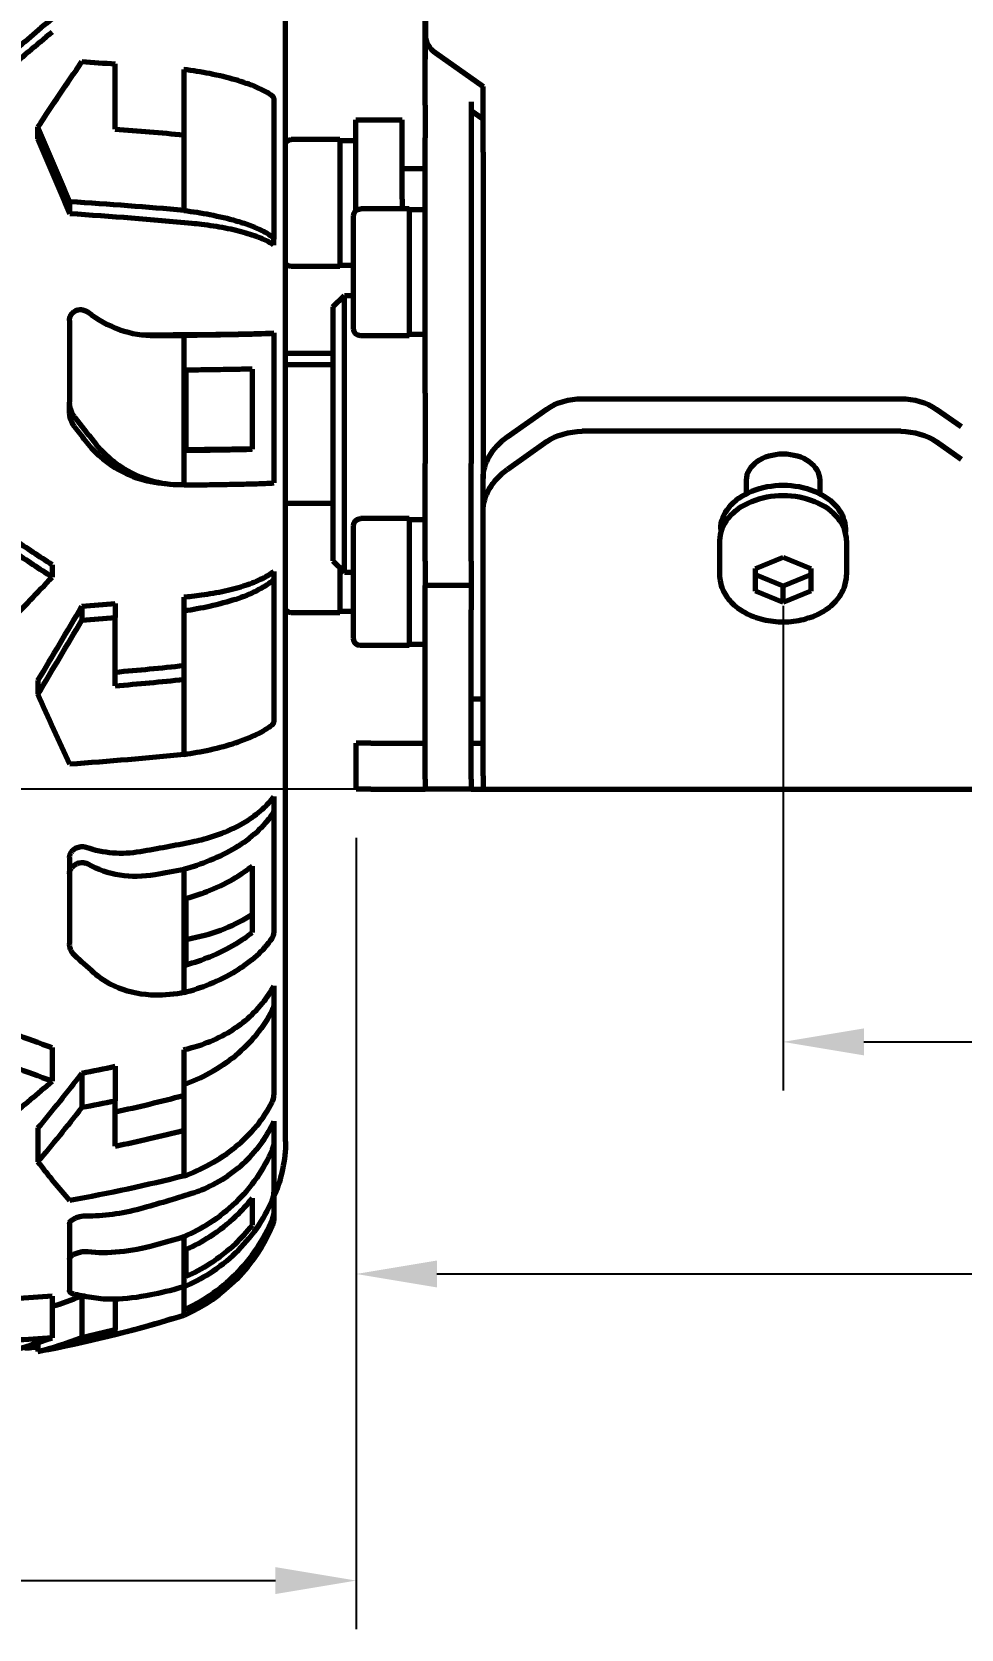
# Model space of a CAD drawing. Header units: millimetres. Extents: x 0 to 1189, y 0 to 841.
# Drawn here: x 220.4 to 260.6, y 256.1 to 325.3 of the extents above; entities that cross this region are included whole.
import ezdxf

# ---------------------------------------------------------------- set-up
doc = ezdxf.new("R2010")
doc.units = ezdxf.units.MM
doc.header["$LTSCALE"] = 0.75
doc.layers.add('FD_Dimensions', color=7, linetype='Continuous', lineweight=35)
doc.layers.add('Visible', color=7, linetype='Continuous', lineweight=70)
doc.styles.get("Standard").update_dxf_attribs({"font": 'arial.ttf'})
doc.dimstyles.new('Dim-ISO-25', dxfattribs={"dimtxt": 3.5, "dimasz": 3.5, "dimexe": 2.1, "dimexo": 2.1, "dimgap": 1.4, "dimtad": 1, "dimzin": 12, "dimdsep": 46, "dimtxsty": 'Standard', "dimcen": 0, "dimazin": 3, "dimtp": 0.1, "dimtm": 0.1, "dimtfac": 0.714286, "dimtmove": 0, "dimatfit": 3, "dimfxl": 1, "dimtzin": 12, "dimarcsym": 0})

# ---------------------------------------------------------------- blocks, each defined once
blk = doc.blocks.new('*D34')
at = {"layer": 'Defpoints', "color": 0, "transparency": 16777216}
for p in [(184.200561, 301.592455), (234.410561, 292.477258), (234.410561, 258.191342)]:
    blk.add_point(p, dxfattribs=at)
at = {"layer": 'FD_Dimensions', "color": 0, "lineweight": -2, "transparency": 16777216}
for p, q in [((184.200561, 299.492455), (184.200561, 256.091342)), ((234.410561, 290.377258), (234.410561, 256.091342)), ((187.700561, 258.191342), (230.910561, 258.191342))]:
    blk.add_line(p, q, dxfattribs=at)
at = {"layer": 'FD_Dimensions', "color": 0, "transparency": 16777216}
for points in [[(187.700561, 258.774675), (187.700561, 257.608008), (184.200561, 258.191342)], [(230.910561, 258.774675), (230.910561, 257.608008), (234.410561, 258.191342)]]:
    blk.add_solid(points, dxfattribs=at)
at = {"layer": 'FD_Dimensions', "color": 0, "transparency": 16777216, "insert": (209.305561, 261.378347), "char_height": 3.5, "attachment_point": 5}
blk.add_mtext('50.21', dxfattribs=at)
blk = doc.blocks.new('*D35')
at = {"layer": 'Defpoints', "color": 0, "transparency": 16777216}
for p in [(234.410561, 292.477258), (360.410561, 292.477258), (360.410561, 271.477258)]:
    blk.add_point(p, dxfattribs=at)
at = {"layer": 'FD_Dimensions', "color": 0, "lineweight": -2, "transparency": 16777216}
for p, q in [((234.410561, 290.377258), (234.410561, 269.377258)), ((360.410561, 290.377258), (360.410561, 269.377258)), ((237.910561, 271.477258), (356.910561, 271.477258))]:
    blk.add_line(p, q, dxfattribs=at)
at = {"layer": 'FD_Dimensions', "color": 0, "transparency": 16777216}
for points in [[(237.910561, 272.060592), (237.910561, 270.893925), (234.410561, 271.477258)], [(356.910561, 272.060592), (356.910561, 270.893925), (360.410561, 271.477258)]]:
    blk.add_solid(points, dxfattribs=at)
at = {"layer": 'FD_Dimensions', "color": 0, "transparency": 16777216, "insert": (297.410561, 274.664264), "char_height": 3.5, "attachment_point": 5}
blk.add_mtext('126', dxfattribs=at)
blk = doc.blocks.new('*D36')
at = {"layer": 'Defpoints', "color": 0, "transparency": 16777216}
for p in [(239.910561, 292.477258), (165.522083, 267.346783), (215.100562, 267.346783)]:
    blk.add_point(p, dxfattribs=at)
at = {"layer": 'FD_Dimensions', "color": 0, "lineweight": -2, "transparency": 16777216}
for p, q in [((237.810561, 292.477258), (163.422083, 292.477258)), ((165.522083, 288.977258), (165.522083, 270.846783)), ((213.000562, 267.346783), (163.422083, 267.346783))]:
    blk.add_line(p, q, dxfattribs=at)
at = {"layer": 'FD_Dimensions', "color": 0, "transparency": 16777216}
for points in [[(164.93875, 288.977258), (166.105416, 288.977258), (165.522083, 292.477258)], [(164.93875, 270.846783), (166.105416, 270.846783), (165.522083, 267.346783)]]:
    blk.add_solid(points, dxfattribs=at)
at = {"layer": 'FD_Dimensions', "color": 0, "transparency": 16777216, "insert": (162.333884, 279.912021), "char_height": 3.5, "attachment_point": 5, "rotation": 90}
blk.add_mtext('25.13', dxfattribs=at)
blk = doc.blocks.new('*D37')
at = {"layer": 'Defpoints', "color": 0, "transparency": 16777216}
for p in [(252.910561, 302.531755), (341.910561, 302.531755), (341.910561, 281.531755)]:
    blk.add_point(p, dxfattribs=at)
at = {"layer": 'FD_Dimensions', "color": 0, "lineweight": -2, "transparency": 16777216}
for p, q in [((252.910561, 300.431755), (252.910561, 279.431755)), ((341.910561, 300.431755), (341.910561, 279.431755)), ((256.410561, 281.531755), (338.410561, 281.531755))]:
    blk.add_line(p, q, dxfattribs=at)
at = {"layer": 'FD_Dimensions', "color": 0, "transparency": 16777216}
for points in [[(256.410561, 282.115088), (256.410561, 280.948422), (252.910561, 281.531755)], [(338.410561, 282.115088), (338.410561, 280.948422), (341.910561, 281.531755)]]:
    blk.add_solid(points, dxfattribs=at)
at = {"layer": 'FD_Dimensions', "color": 0, "transparency": 16777216, "insert": (297.410561, 284.718761), "char_height": 3.5, "attachment_point": 5}
blk.add_mtext('89', dxfattribs=at)

msp = doc.modelspace()

# ---------------------------------------------------------------- linework, layer by layer
at = {"layer": 'Visible', "extrusion": (0, 1, 0)}
for p, q in [((237.411, 350.5), (237.411, 325.129)), ((237.401, 322.12), (237.401, 347.079)), ((231.351, 277.223), (231.351, 338.531)), ((237.411, 324.114), (237.411, 325.129)), ((223.97, 321.076), (223.97, 323.905)), ((237.85, 324.379), (239.911, 322.922)), ((226.941, 323.662), (226.941, 320.834)), ((226.941, 323.662), (226.952, 323.661)), ((226.952, 317.556), (226.952, 323.661)), ((239.911, 320.08), (239.911, 322.922)), ((230.851, 322.412), (230.851, 316.318)), ((237.401, 322.12), (237.401, 320.706)), ((239.401, 322.268), (239.401, 322.12)), ((239.401, 322.12), (239.401, 320.706)), ((239.911, 321.508), (239.401, 321.869)), ((220.623, 320.66), (220.623, 321.176)), ((234.401, 318.05), (234.401, 321.477)), ((234.401, 321.477), (236.401, 321.477)), ((236.401, 318.05), (236.401, 321.477)), ((233.701, 320.627), (231.601, 320.627)), ((233.701, 320.627), (233.701, 315.127)), ((234.401, 320.577), (233.701, 320.577)), ((237.401, 309.647), (237.401, 320.706)), ((239.401, 320.706), (239.401, 309.647)), ((239.911, 320.08), (239.911, 305.942)), ((236.401, 319.377), (237.401, 319.377)), ((222.004, 317.412), (222.004, 317.93)), ((234.401, 317.55), (234.401, 318.05)), ((236.701, 317.627), (234.601, 317.627)), ((236.401, 318.05), (236.401, 317.627)), ((236.701, 317.627), (236.701, 312.127)), ((234.301, 312.427), (234.301, 317.327)), ((237.401, 317.577), (236.701, 317.577)), ((230.851, 316.059), (230.851, 316.318)), ((233.701, 315.127), (231.601, 315.127)), ((234.301, 315.177), (233.701, 315.177)), ((233.401, 313.377), (233.901, 313.877)), ((233.901, 301.877), (233.901, 313.877)), ((233.901, 313.877), (234.301, 313.877)), ((221.991, 312.786), (221.991, 309.257)), ((233.401, 313.377), (233.401, 302.377)), ((226.952, 305.663), (226.952, 312.139)), ((230.851, 312.247), (230.851, 312.228)), ((230.851, 312.228), (230.851, 305.752)), ((236.701, 312.127), (234.601, 312.127)), ((237.401, 312.177), (236.701, 312.177)), ((231.351, 311.377), (233.401, 311.377)), ((231.351, 310.877), (233.401, 310.877)), ((227.047, 307.163), (227.047, 310.637)), ((229.901, 310.685), (229.901, 307.211)), ((237.401, 309.647), (237.401, 306.592)), ((239.401, 309.647), (239.401, 306.592)), ((244.205, 309.401), (258.016, 309.401)), ((221.991, 308.835), (221.991, 309.257)), ((240.965, 307.742), (242.678, 308.953)), ((259.543, 308.953), (260.623, 308.19)), ((258.016, 307.987), (244.205, 307.987)), ((242.678, 307.539), (240.965, 306.328)), ((259.543, 307.539), (260.623, 306.775)), ((237.401, 302.362), (237.401, 306.592)), ((239.401, 302.362), (239.401, 306.592)), ((239.911, 304.528), (239.911, 305.942)), ((251.311, 305.865), (251.311, 305.282)), ((254.511, 305.282), (254.511, 305.865)), ((226.346, 305.685), (225.987, 305.72)), ((231.351, 304.877), (233.401, 304.877)), ((239.911, 293.066), (239.911, 304.528)), ((234.301, 299.003), (234.301, 303.903)), ((236.701, 304.203), (234.601, 304.203)), ((236.701, 304.203), (236.701, 298.703)), ((237.401, 304.153), (236.701, 304.153)), ((250.161, 303.249), (250.161, 301.764)), ((250.211, 303.744), (250.211, 303.618)), ((255.611, 303.744), (255.611, 303.618)), ((255.661, 303.249), (255.661, 301.764)), ((251.711, 302.042), (252.911, 302.532)), ((252.911, 302.532), (254.111, 302.042)), ((221.239, 302.203), (221.239, 301.67)), ((230.851, 301.916), (230.851, 301.619)), ((233.401, 302.377), (233.901, 301.877)), ((233.701, 302.077), (233.701, 300.127)), ((233.901, 301.877), (234.301, 301.877)), ((237.401, 302.362), (237.401, 301.308)), ((239.401, 302.362), (239.401, 301.308)), ((251.711, 301.062), (251.711, 302.042)), ((252.911, 301.279), (251.711, 301.769)), ((254.111, 301.769), (252.911, 301.279)), ((254.111, 302.042), (254.111, 301.062)), ((230.851, 301.619), (230.851, 295.393)), ((237.401, 300.253), (237.401, 301.308)), ((239.401, 301.308), (237.401, 301.308)), ((239.401, 301.308), (239.401, 300.253)), ((252.911, 300.572), (251.711, 301.062)), ((252.911, 300.572), (252.911, 301.279)), ((254.111, 301.062), (252.911, 300.572)), ((222.526, 300.405), (222.526, 299.81)), ((223.97, 300.522), (223.97, 299.924)), ((226.941, 300.808), (226.941, 300.2)), ((223.97, 296.963), (223.97, 299.924)), ((226.941, 300.2), (226.952, 300.201)), ((226.941, 300.2), (226.941, 297.237)), ((226.952, 293.988), (226.952, 300.201)), ((233.701, 300.127), (231.601, 300.127)), ((234.301, 300.177), (233.701, 300.177)), ((237.401, 292.916), (237.401, 300.253)), ((239.401, 292.916), (239.401, 300.253)), ((236.701, 298.703), (234.601, 298.703)), ((237.401, 298.753), (236.701, 298.753)), ((220.623, 297.193), (220.623, 296.606)), ((239.911, 296.377), (239.401, 296.377)), ((235.043, 294.477), (234.411, 294.477)), ((234.411, 292.477), (234.411, 294.477)), ((235.043, 294.477), (237.401, 294.477)), ((239.401, 294.477), (239.911, 294.477)), ((237.401, 292.916), (237.401, 292.477)), ((239.401, 292.916), (239.401, 292.477)), ((239.911, 293.066), (239.911, 292.477)), ((230.851, 292.169), (230.851, 291.621)), ((235.043, 292.477), (234.411, 292.477)), ((235.043, 292.477), (237.401, 292.477)), ((239.401, 292.477), (237.401, 292.477)), ((239.401, 292.477), (239.911, 292.477)), ((239.911, 292.477), (354.911, 292.477)), ((230.851, 291.621), (230.851, 286.256)), ((221.991, 289.51), (221.991, 288.815)), ((221.991, 288.815), (221.991, 285.793)), ((226.952, 283.672), (226.952, 289.013)), ((229.901, 289.146), (229.901, 286.275)), ((227.047, 284.877), (227.047, 287.742)), ((230.851, 283.959), (230.851, 283.215)), ((230.851, 283.215), (230.851, 279.236)), ((221.239, 281.282), (221.239, 279.837)), ((226.941, 281.19), (226.941, 279.67)), ((223.97, 280.476), (223.97, 278.98)), ((222.526, 280.182), (222.526, 278.696)), ((226.941, 279.67), (226.952, 279.672)), ((226.941, 279.67), (226.941, 277.703)), ((226.952, 275.725), (226.952, 279.672)), ((223.97, 277.019), (223.97, 278.98)), ((220.623, 277.806), (220.623, 276.342)), ((230.851, 278.091), (230.851, 277.223)), ((230.851, 277.223), (230.851, 275.019)), ((229.901, 274.762), (229.901, 273.589)), ((230.851, 275.019), (230.851, 274.232)), ((230.851, 274.232), (230.851, 273.952)), ((221.991, 273.663), (221.991, 272.124)), ((226.952, 270.925), (226.952, 273.092)), ((221.991, 272.124), (221.991, 270.765)), ((227.047, 271.375), (227.047, 272.537)), ((226.941, 270.922), (226.941, 269.914)), ((221.239, 270.519), (221.239, 268.715)), ((222.526, 270.529), (222.526, 268.728)), ((223.97, 270.384), (223.97, 269.074)), ((226.941, 269.914), (226.952, 269.917)), ((226.941, 269.914), (226.941, 269.695)), ((226.952, 269.679), (226.952, 269.917)), ((220.623, 268.502), (220.623, 268.122)), ((223.97, 268.861), (223.97, 269.074))]:
    msp.add_line(p, q, dxfattribs=at)
at = {"layer": 'Visible', "extrusion": (2e-16, 0, -1)}
for centre, radius, start, end in [((-231.601, 320.327), 0.3, 33.55731, 90), ((-234.601, 317.327), 0.3, 0, 90), ((-231.601, 315.427), 0.3, 270, 326.44269), ((-234.601, 312.427), 0.3, 270, 0), ((-234.601, 303.903), 0.3, 0, 90), ((-231.601, 300.427), 0.3, 270, 326.44269), ((-234.601, 299.003), 0.3, 270, 0), ((-225.46, 277.223), 5.891, 180, 203.77705), ((-223.975, 276.427), 7.375, 202.84294, 246.19464), ((-229.851, 273.952), 1, 180, 202.84294), ((-210.101, 324.04), 56.914, 252.77708, 258.88918)]:
    msp.add_arc(centre, radius, start, end, dxfattribs=at)
at = {"layer": 'Visible'}
for centre, major_axis, ratio, start_param, end_param in [((238.911, 325.129), (-1.5, 0), 0.707107, 0, 0.785398), ((220.164, 310.202), (-15.414, 38.62), 0.111358, -1.413936, -1.32737), ((220.178, 310.172), (-14.746, 36.947), 0.111397, -1.418205, -1.327701), ((210.101, 301.839), (55.123, 0), 0.289332, 1.253567, 1.353147), ((210.112, 313.253), (-54.642, 0.001), 0.02068, 1.849067, 1.890703), ((210.11, 313.251), (-56.426, 0), 0.020644, 1.850713, 1.87389), ((213.605, 308.655), (-28.632, 35.332), 0.147407, 4.562234, 4.591699), ((213.624, 308.648), (-27.486, 33.918), 0.147415, 4.562184, 4.579457), ((218.636, 307.743), (38.063, 0.121), 0.015321, -1.348003, -1.341302), ((225.46, 307.318), (-5.891, 0), 0.020638, 1.887797, 2.424702), ((252.911, 305.865), (-1.6, 0), 0.707107, 3.141593, 6.283185), ((229.849, 305.752), (-1.002, 0), 0.020654, 2.743238, 3.141607), ((252.911, 303.249), (2.75, 0), 0.707107, 0, 3.141593), ((210.107, 317.896), (-54.664, 0), 0.328571, 1.800003, 1.827219), ((210.115, 317.887), (-54.634, 0), 0.328571, 1.883867, 1.890704), ((210.105, 317.902), (-56.445, 0), 0.328585, 1.792667, 1.818975), ((210.102, 315.072), (-55.083, 0), 0.328571, 1.825309, 1.881475), ((210.102, 315.075), (-56.838, 0.001), 0.328599, 1.817291, 1.871583), ((229.849, 295.393), (-1.002, 0), 0.328594, 2.743278, 3.141647), ((210.112, 321.55), (-54.642, 0.001), 0.604387, 1.848147, 1.890714), ((210.11, 321.561), (-56.426, 0), 0.604361, 1.850716, 1.873893), ((225.46, 289.41), (-5.891, 0), 0.604357, 1.887801, 2.424707), ((218.636, 301.854), (38.011, 4.433), 0.444, -1.399699, -1.392998), ((229.849, 286.256), (-1.002, 0), 0.604369, 2.743329, 3.141698), ((210.115, 323.863), (54.634, 0), 0.82097, -1.257725, -1.250889), ((210.107, 323.886), (-54.664, 0), 0.82097, 1.800003, 1.827219), ((210.105, 323.901), (-56.445, 0), 0.820979, 1.792671, 1.818979), ((210.102, 322.268), (-55.083, 0), 0.82097, 1.825309, 1.881475), ((229.849, 279.236), (-1.002, 0), 0.820985, 2.743413, 3.141782), ((210.102, 322.271), (-56.838, 0.001), 0.820988, 1.8173, 1.871592), ((210.112, 324.625), (-54.642, 0.003), 0.957246, 1.848195, 1.890762), ((229.849, 275.019), (-1.002, 0), 0.957236, 2.743643, 3.142012), ((210.11, 324.644), (-56.426, 0.001), 0.957233, 1.850727, 1.873904), ((210.102, 323.969), (56.838, 0.023), 0.999787, -1.324716, -1.270424), ((210.105, 323.778), (56.445, 0.01), 0.999787, -1.349101, -1.322793)]:
    msp.add_ellipse(centre, major_axis=major_axis, ratio=ratio, start_param=start_param, end_param=end_param, dxfattribs=at)
at = {"layer": 'Visible', "extrusion": (2e-16, 0, -1)}
for centre, major_axis, ratio, start_param, end_param in [((210.105, 308.075), (-56.445, 0), 0.289317, 1.792665, 1.818972), ((210.102, 305.129), (-56.838, 0.001), 0.289303, 1.817286, 1.871577), ((229.849, 316.319), (-1.002, 0), 0.289308, 2.743198, 3.141567), ((244.205, 307.873), (2.16, 0), 0.707107, 3.926991, 4.712389), ((258.016, 307.873), (-2.16, 0), 0.707107, 1.570796, 2.356194), ((244.205, 306.459), (2.16, 0), 0.707107, 3.926991, 4.712389), ((258.016, 306.459), (-2.16, 0), 0.707107, 1.570796, 2.356194), ((243.511, 305.942), (-3.6, 0), 0.707107, 0, 0.785398), ((243.511, 304.528), (-3.6, 0), 0.707107, 0, 0.785398), ((218.491, 306.224), (39.332, 0.12), 0.015251, 1.35402, 1.357232), ((252.911, 303.744), (-2.7, 0), 0.707107, 0, 3.141593), ((218.061, 318.267), (-37.916, 28.2), 0.240737, 4.452626, 4.495636), ((218.002, 318.321), (-39.393, 29.3), 0.240781, 4.454203, 4.495598), ((220.164, 311.301), (-15.236, 38.69), 0.126435, 4.286493, 4.373059), ((213.605, 311.572), (-27.708, 36.062), 0.246763, 4.071536, 4.101001), ((218.489, 300.083), (39.289, 4.36), 0.442459, 1.40301, 1.406221), ((218.065, 320.333), (-30.461, 36.123), 0.652595, 3.971269, 4.014281), ((218.002, 320.388), (-31.652, 37.53), 0.652552, 3.972892, 4.014286), ((220.164, 311.093), (-9.631, 40.451), 0.315934, 3.67214, 3.758706), ((213.605, 313.077), (-18.065, 41.735), 0.546678, 3.481206, 3.510671), ((218.495, 296.901), (38.661, 10.533), 0.681303, 1.53756, 1.540772), ((218.063, 317.638), (-0.949, 47.243), 0.81507, 3.083686, 3.126697), ((218.002, 317.676), (-0.988, 49.085), 0.815071, 3.08531, 3.126704), ((219.164, 309.821), (-0.606, 41.578), 0.384604, 3.088164, 3.125392), ((220.164, 309.656), (0.357, 41.581), 0.384757, 3.062757, 3.090609)]:
    msp.add_ellipse(centre, major_axis=major_axis, ratio=ratio, start_param=start_param, end_param=end_param, dxfattribs=at)
at = {"layer": 'Visible'}
for points, knots in [([(218.226, 323.29), (218.601, 323.62), (218.978, 323.949), (219.983, 324.815), (220.611, 325.349), (221.239, 325.873)], [-5.6143586, -5.6143586, -5.6143586, -5.6143586, -5.4611539, -5.4611539, -5.2078164, -5.2078164, -5.2078164, -5.2078164]), ([(218.226, 322.718), (218.548, 323), (218.871, 323.282), (219.875, 324.147), (220.558, 324.725), (221.239, 325.291)], [6.6749509, 6.6749509, 6.6749509, 6.6749509, 6.8062552, 6.8062552, 7.0814117, 7.0814117, 7.0814117, 7.0814117]), ([(230.772, 322.526), (230.599, 322.646), (230.371, 322.772), (229.824, 323.01), (229.503, 323.122), (228.858, 323.31), (228.475, 323.403), (227.704, 323.553), (227.322, 323.613), (226.952, 323.661)], [-0.8176817, -0.8176817, -0.8176817, -0.8176817, -0.683213, -0.683213, -0.5456153, -0.5456153, -0.4089137, -0.4089137, -0.2898807, -0.2898807, -0.2898807, -0.2898807]), ([(230.851, 322.412), (230.851, 322.448), (230.821, 322.491), (230.773, 322.525), (230.773, 322.525), (230.772, 322.526)], [-0.14890922, -0.14890922, -0.14890922, -0.14890922, -0.11134107, -0.11134107, -0.11090246, -0.11090246, -0.11090246, -0.11090246]), ([(226.952, 317.556), (227.325, 317.508), (227.71, 317.448), (228.485, 317.298), (228.868, 317.205), (229.511, 317.019), (229.831, 316.908), (230.374, 316.673), (230.6, 316.549), (230.772, 316.431)], [-4.0816675, -4.0816675, -4.0816675, -4.0816675, -3.9618291, -3.9618291, -3.8252836, -3.8252836, -3.6886674, -3.6886674, -3.5563533, -3.5563533, -3.5563533, -3.5563533]), ([(230.851, 316.059), (230.718, 316.146), (230.552, 316.235), (230.137, 316.415), (229.882, 316.503), (229.367, 316.652), (229.061, 316.726), (228.402, 316.854), (228.049, 316.907), (227.581, 316.963), (227.441, 316.978), (227.296, 316.992)], [-0.6414978, -0.6414978, -0.6414978, -0.6414978, -0.5452902, -0.5452902, -0.4361658, -0.4361658, -0.3271031, -0.3271031, -0.2180403, -0.2180403, -0.1748773, -0.1748773, -0.1748773, -0.1748773]), ([(221.991, 312.786), (221.991, 312.805), (221.992, 312.824), (221.999, 312.885), (222.01, 312.926), (222.045, 313.016), (222.074, 313.063), (222.152, 313.151), (222.203, 313.188), (222.32, 313.243), (222.384, 313.258), (222.516, 313.262), (222.582, 313.251), (222.695, 313.209), (222.742, 313.182), (222.785, 313.149)], [-0.318504, -0.318504, -0.318504, -0.318504, -0.3128202, -0.3128202, -0.2999436, -0.2999436, -0.2831266, -0.2831266, -0.2636299, -0.2636299, -0.2433808, -0.2433808, -0.2231503, -0.2231503, -0.2067842, -0.2067842, -0.2067842, -0.2067842]), ([(222.785, 313.149), (223.207, 312.822), (223.675, 312.564), (224.668, 312.216), (225.184, 312.129), (225.7, 312.132)], [0.0000001, 0.0000001, 0.0000001, 0.0000001, 0.1610957, 0.1610957, 0.3221415, 0.3221415, 0.3221415, 0.3221415]), ([(230.772, 312.22), (230.599, 312.212), (230.371, 312.203), (229.824, 312.186), (229.503, 312.178), (228.858, 312.164), (228.475, 312.158), (227.704, 312.147), (227.322, 312.143), (226.952, 312.139)], [3.5813627, 3.5813627, 3.5813627, 3.5813627, 3.7158313, 3.7158313, 3.8534291, 3.8534291, 3.9901307, 3.9901307, 4.1091636, 4.1091636, 4.1091636, 4.1091636]), ([(227.296, 312.18), (227.438, 312.181), (227.575, 312.182), (228.042, 312.186), (228.395, 312.19), (229.053, 312.199), (229.359, 312.204), (229.874, 312.215), (230.131, 312.221), (230.549, 312.234), (230.717, 312.241), (230.851, 312.247)], [-3.3395438, -3.3395438, -3.3395438, -3.3395438, -3.2971399, -3.2971399, -3.1879279, -3.1879279, -3.0787158, -3.0787158, -2.9687211, -2.9687211, -2.8707441, -2.8707441, -2.8707441, -2.8707441]), ([(230.851, 312.228), (230.851, 312.226), (230.821, 312.223), (230.773, 312.22), (230.773, 312.22), (230.772, 312.22)], [-0.14890922, -0.14890922, -0.14890922, -0.14890922, -0.11134107, -0.11134107, -0.11090246, -0.11090246, -0.11090246, -0.11090246]), ([(229.901, 310.685), (229.676, 310.679), (229.431, 310.673), (228.864, 310.661), (228.481, 310.655), (227.738, 310.644), (227.389, 310.64), (227.047, 310.637)], [3.7333138, 3.7333138, 3.7333138, 3.7333138, 3.8377916, 3.8377916, 3.9744072, 3.9744072, 4.0837029, 4.0837029, 4.0837029, 4.0837029]), ([(222.223, 308.591), (222.209, 308.609), (222.196, 308.627), (222.118, 308.74), (222.068, 308.845), (222.01, 309.039), (221.996, 309.125), (221.992, 309.212), (221.992, 309.227), (221.991, 309.242), (221.991, 309.257)], [-0.06746772, -0.06746772, -0.06746772, -0.06746772, -0.06067751, -0.06067751, -0.02604643, -0.02604643, 0, 0, 0, 0.00449234, 0.00449234, 0.00449234, 0.00449234]), ([(222.223, 308.168), (222.194, 308.205), (222.168, 308.243), (222.089, 308.377), (222.047, 308.478), (222.002, 308.666), (221.991, 308.751), (221.991, 308.835)], [-0.38982351, -0.38982351, -0.38982351, -0.38982351, -0.37572875, -0.37572875, -0.34303316, -0.34303316, -0.31763577, -0.31763577, -0.31763577, -0.31763577]), ([(225.987, 305.72), (225.566, 305.762), (225.151, 305.862), (224.208, 306.23), (223.704, 306.544), (223.052, 307.138), (222.857, 307.35), (222.681, 307.578)], [-2.338903, -2.338903, -2.338903, -2.338903, -2.2057266, -2.2057266, -2.0238915, -2.0238915, -1.935985, -1.935985, -1.935985, -1.935985]), ([(226.829, 305.663), (226.385, 305.66), (225.942, 305.721), (224.947, 306.009), (224.414, 306.28), (223.603, 306.902), (223.3, 307.205), (223.038, 307.543)], [-0.8006859, -0.8006859, -0.8006859, -0.8006859, -0.6609792, -0.6609792, -0.4774176, -0.4774176, -0.3470042, -0.3470042, -0.3470042, -0.3470042]), ([(227.047, 307.163), (227.391, 307.167), (227.741, 307.171), (228.485, 307.181), (228.869, 307.188), (229.434, 307.199), (229.677, 307.205), (229.901, 307.211)], [0.2998689, 0.2998689, 0.2998689, 0.2998689, 0.4095958, 0.4095958, 0.5461278, 0.5461278, 0.649624, 0.649624, 0.649624, 0.649624]), ([(226.952, 305.663), (227.325, 305.667), (227.71, 305.671), (228.485, 305.682), (228.868, 305.688), (229.511, 305.702), (229.831, 305.71), (230.374, 305.726), (230.6, 305.735), (230.772, 305.744)], [0.2897036, 0.2897036, 0.2897036, 0.2897036, 0.409542, 0.409542, 0.5460875, 0.5460875, 0.6827036, 0.6827036, 0.8150178, 0.8150178, 0.8150178, 0.8150178]), ([(227.296, 300.846), (227.438, 300.862), (227.575, 300.879), (228.042, 300.942), (228.395, 301.004), (229.053, 301.149), (229.359, 301.233), (229.874, 301.404), (230.131, 301.506), (230.549, 301.712), (230.717, 301.816), (230.851, 301.916)], [-3.3395438, -3.3395438, -3.3395438, -3.3395438, -3.2971399, -3.2971399, -3.1879279, -3.1879279, -3.0787158, -3.0787158, -2.9687211, -2.9687211, -2.8707441, -2.8707441, -2.8707441, -2.8707441]), ([(250.161, 301.764), (250.161, 301.555), (250.204, 301.347), (250.372, 300.948), (250.5, 300.759), (250.83, 300.412), (251.037, 300.257), (251.508, 299.999), (251.774, 299.899), (252.336, 299.764), (252.632, 299.73), (253.223, 299.733), (253.518, 299.769), (254.08, 299.91), (254.346, 300.013), (254.821, 300.281), (255.03, 300.444), (255.364, 300.814), (255.49, 301.02), (255.629, 301.408), (255.661, 301.586), (255.661, 301.764)], [3.141593, 3.141593, 3.141593, 3.141593, 3.431829, 3.431829, 3.733288, 3.733288, 4.054445, 4.054445, 4.385728, 4.385728, 4.718789, 4.718789, 5.051781, 5.051781, 5.384836, 5.384836, 5.715907, 5.715907, 6.035745, 6.035745, 6.283185, 6.283185, 6.283185, 6.283185]), ([(218.226, 298.544), (218.601, 298.926), (218.978, 299.313), (219.983, 300.35), (220.611, 301.006), (221.239, 301.67)], [-5.6143586, -5.6143586, -5.6143586, -5.6143586, -5.4611539, -5.4611539, -5.2078164, -5.2078164, -5.2078164, -5.2078164]), ([(230.772, 301.49), (230.599, 301.353), (230.371, 301.21), (229.824, 300.939), (229.503, 300.812), (228.858, 300.599), (228.475, 300.494), (227.704, 300.323), (227.322, 300.255), (226.952, 300.201)], [-0.8176817, -0.8176817, -0.8176817, -0.8176817, -0.683213, -0.683213, -0.5456153, -0.5456153, -0.4089137, -0.4089137, -0.2898807, -0.2898807, -0.2898807, -0.2898807]), ([(230.851, 301.619), (230.851, 301.577), (230.821, 301.529), (230.773, 301.49), (230.773, 301.49), (230.772, 301.49)], [-0.14890922, -0.14890922, -0.14890922, -0.14890922, -0.11134107, -0.11134107, -0.11090246, -0.11090246, -0.11090246, -0.11090246]), ([(226.952, 293.988), (227.325, 294.042), (227.71, 294.11), (228.485, 294.281), (228.868, 294.386), (229.511, 294.597), (229.831, 294.723), (230.374, 294.99), (230.6, 295.131), (230.772, 295.265)], [-4.0816675, -4.0816675, -4.0816675, -4.0816675, -3.9618291, -3.9618291, -3.8252836, -3.8252836, -3.6886674, -3.6886674, -3.5563533, -3.5563533, -3.5563533, -3.5563533]), ([(227.296, 290.201), (227.438, 290.229), (227.575, 290.26), (228.042, 290.378), (228.395, 290.49), (229.053, 290.758), (229.359, 290.913), (229.874, 291.226), (230.131, 291.413), (230.549, 291.794), (230.717, 291.985), (230.851, 292.169)], [-3.3395438, -3.3395438, -3.3395438, -3.3395438, -3.2971399, -3.2971399, -3.1879279, -3.1879279, -3.0787158, -3.0787158, -2.9687211, -2.9687211, -2.8707441, -2.8707441, -2.8707441, -2.8707441]), ([(230.772, 291.384), (230.599, 291.133), (230.371, 290.87), (229.824, 290.372), (229.503, 290.138), (228.858, 289.746), (228.475, 289.552), (227.704, 289.239), (227.322, 289.113), (226.952, 289.013)], [3.5813627, 3.5813627, 3.5813627, 3.5813627, 3.7158313, 3.7158313, 3.8534291, 3.8534291, 3.9901307, 3.9901307, 4.1091636, 4.1091636, 4.1091636, 4.1091636]), ([(230.851, 291.621), (230.851, 291.546), (230.821, 291.457), (230.773, 291.386), (230.773, 291.385), (230.772, 291.384)], [-0.14890922, -0.14890922, -0.14890922, -0.14890922, -0.11134107, -0.11134107, -0.11090246, -0.11090246, -0.11090246, -0.11090246]), ([(221.991, 289.51), (221.991, 289.515), (221.991, 289.52), (221.993, 289.561), (221.999, 289.597), (222.025, 289.677), (222.047, 289.721), (222.111, 289.811), (222.156, 289.856), (222.263, 289.93), (222.325, 289.958), (222.454, 289.994), (222.522, 290), (222.63, 289.991), (222.673, 289.982), (222.712, 289.969)], [-0.1586695, -0.1586695, -0.1586695, -0.1586695, -0.1569073, -0.1569073, -0.1446406, -0.1446406, -0.1291758, -0.1291758, -0.1098816, -0.1098816, -0.0898685, -0.0898685, -0.0693478, -0.0693478, -0.0556227, -0.0556227, -0.0556227, -0.0556227]), ([(222.712, 289.969), (223.079, 289.842), (223.465, 289.761), (224.257, 289.699), (224.659, 289.717), (225.064, 289.786), (225.069, 289.786), (225.073, 289.787)], [0, 0, 0, 0, 0.1266258, 0.1266258, 0.2518413, 0.2518413, 0.2532367, 0.2532367, 0.2532367, 0.2532367]), ([(221.991, 288.815), (221.991, 288.831), (221.992, 288.848), (221.999, 288.903), (222.01, 288.94), (222.045, 289.025), (222.074, 289.07), (222.152, 289.158), (222.203, 289.198), (222.32, 289.261), (222.384, 289.283), (222.516, 289.304), (222.582, 289.303), (222.695, 289.281), (222.742, 289.264), (222.785, 289.24)], [-0.318504, -0.318504, -0.318504, -0.318504, -0.3128202, -0.3128202, -0.2999436, -0.2999436, -0.2831266, -0.2831266, -0.2636299, -0.2636299, -0.2433808, -0.2433808, -0.2231503, -0.2231503, -0.2067842, -0.2067842, -0.2067842, -0.2067842]), ([(222.785, 289.24), (223.207, 289.006), (223.675, 288.847), (224.668, 288.691), (225.184, 288.697), (225.7, 288.786)], [0.0000001, 0.0000001, 0.0000001, 0.0000001, 0.1610957, 0.1610957, 0.3221415, 0.3221415, 0.3221415, 0.3221415]), ([(229.901, 289.146), (229.676, 288.963), (229.431, 288.792), (228.864, 288.448), (228.481, 288.254), (227.738, 287.954), (227.389, 287.837), (227.047, 287.742)], [3.7333138, 3.7333138, 3.7333138, 3.7333138, 3.8377916, 3.8377916, 3.9744072, 3.9744072, 4.0837029, 4.0837029, 4.0837029, 4.0837029]), ([(226.952, 283.672), (227.325, 283.771), (227.71, 283.897), (228.485, 284.21), (228.868, 284.404), (229.511, 284.793), (229.831, 285.025), (230.374, 285.516), (230.6, 285.774), (230.772, 286.021)], [0.2897036, 0.2897036, 0.2897036, 0.2897036, 0.409542, 0.409542, 0.5460875, 0.5460875, 0.6827036, 0.6827036, 0.8150178, 0.8150178, 0.8150178, 0.8150178]), ([(227.047, 284.877), (227.391, 284.972), (227.741, 285.089), (228.485, 285.389), (228.869, 285.582), (229.434, 285.924), (229.677, 286.093), (229.901, 286.275)], [0.2998689, 0.2998689, 0.2998689, 0.2998689, 0.4095958, 0.4095958, 0.5461278, 0.5461278, 0.649624, 0.649624, 0.649624, 0.649624]), ([(222.223, 285.274), (222.209, 285.287), (222.196, 285.3), (222.118, 285.383), (222.068, 285.463), (222.01, 285.615), (221.996, 285.685), (221.992, 285.756), (221.992, 285.768), (221.991, 285.781), (221.991, 285.793)], [-0.06746772, -0.06746772, -0.06746772, -0.06746772, -0.06067751, -0.06067751, -0.02604643, -0.02604643, 0, 0, 0, 0.00449234, 0.00449234, 0.00449234, 0.00449234]), ([(226.829, 283.649), (226.385, 283.566), (225.942, 283.537), (224.947, 283.596), (224.414, 283.725), (223.603, 284.097), (223.3, 284.295), (223.038, 284.531)], [-0.8006859, -0.8006859, -0.8006859, -0.8006859, -0.6609792, -0.6609792, -0.4774176, -0.4774176, -0.3470042, -0.3470042, -0.3470042, -0.3470042]), ([(227.296, 281.285), (227.438, 281.324), (227.575, 281.366), (228.042, 281.526), (228.395, 281.679), (229.053, 282.042), (229.359, 282.253), (229.874, 282.679), (230.131, 282.933), (230.549, 283.45), (230.717, 283.709), (230.851, 283.959)], [-3.3395438, -3.3395438, -3.3395438, -3.3395438, -3.2971399, -3.2971399, -3.1879279, -3.1879279, -3.0787158, -3.0787158, -2.9687211, -2.9687211, -2.8707441, -2.8707441, -2.8707441, -2.8707441]), ([(230.851, 283.215), (230.851, 283.113), (230.821, 282.991), (230.773, 282.895), (230.773, 282.894), (230.772, 282.893)], [-0.14890922, -0.14890922, -0.14890922, -0.14890922, -0.11134107, -0.11134107, -0.11090246, -0.11090246, -0.11090246, -0.11090246]), ([(230.772, 282.893), (230.599, 282.552), (230.371, 282.195), (229.824, 281.518), (229.503, 281.2), (228.858, 280.668), (228.475, 280.404), (227.704, 279.979), (227.322, 279.808), (226.952, 279.672)], [-0.8176817, -0.8176817, -0.8176817, -0.8176817, -0.683213, -0.683213, -0.5456153, -0.5456153, -0.4089137, -0.4089137, -0.2898807, -0.2898807, -0.2898807, -0.2898807]), ([(218.226, 277.363), (218.601, 277.651), (218.978, 277.948), (219.983, 278.759), (220.611, 279.288), (221.239, 279.837)], [-5.6143586, -5.6143586, -5.6143586, -5.6143586, -5.4611539, -5.4611539, -5.2078164, -5.2078164, -5.2078164, -5.2078164]), ([(226.952, 275.725), (227.325, 275.86), (227.71, 276.031), (228.485, 276.457), (228.868, 276.719), (229.511, 277.248), (229.831, 277.563), (230.374, 278.23), (230.6, 278.581), (230.772, 278.917)], [-4.0816675, -4.0816675, -4.0816675, -4.0816675, -3.9618291, -3.9618291, -3.8252836, -3.8252836, -3.6886674, -3.6886674, -3.5563533, -3.5563533, -3.5563533, -3.5563533]), ([(227.296, 274.973), (227.438, 275.018), (227.575, 275.067), (228.042, 275.253), (228.395, 275.432), (229.053, 275.856), (229.359, 276.101), (229.874, 276.598), (230.131, 276.894), (230.549, 277.497), (230.717, 277.799), (230.851, 278.091)], [-3.3395438, -3.3395438, -3.3395438, -3.3395438, -3.2971399, -3.2971399, -3.1879279, -3.1879279, -3.0787158, -3.0787158, -2.9687211, -2.9687211, -2.8707441, -2.8707441, -2.8707441, -2.8707441]), ([(230.772, 276.848), (230.599, 276.45), (230.371, 276.033), (229.824, 275.245), (229.503, 274.874), (228.858, 274.253), (228.475, 273.946), (227.704, 273.45), (227.322, 273.251), (226.952, 273.092)], [3.5813627, 3.5813627, 3.5813627, 3.5813627, 3.7158313, 3.7158313, 3.8534291, 3.8534291, 3.9901307, 3.9901307, 4.1091636, 4.1091636, 4.1091636, 4.1091636]), ([(230.851, 277.223), (230.851, 277.103), (230.821, 276.962), (230.773, 276.85), (230.773, 276.849), (230.772, 276.848)], [-0.14890922, -0.14890922, -0.14890922, -0.14890922, -0.11134107, -0.11134107, -0.11090246, -0.11090246, -0.11090246, -0.11090246]), ([(229.901, 274.762), (229.676, 274.471), (229.431, 274.201), (228.864, 273.656), (228.481, 273.349), (227.738, 272.873), (227.389, 272.688), (227.047, 272.537)], [3.7333138, 3.7333138, 3.7333138, 3.7333138, 3.8377916, 3.8377916, 3.9744072, 3.9744072, 4.0837029, 4.0837029, 4.0837029, 4.0837029]), ([(222.712, 273.996), (223.079, 273.992), (223.465, 274.017), (224.257, 274.124), (224.659, 274.206), (225.064, 274.316), (225.069, 274.317), (225.073, 274.318)], [0, 0, 0, 0, 0.1266197, 0.1266197, 0.2518345, 0.2518345, 0.2532366, 0.2532366, 0.2532366, 0.2532366]), ([(226.952, 270.925), (227.325, 271.083), (227.71, 271.283), (228.485, 271.778), (228.868, 272.085), (229.511, 272.701), (229.831, 273.068), (230.374, 273.846), (230.6, 274.256), (230.772, 274.647)], [0.2897036, 0.2897036, 0.2897036, 0.2897036, 0.409542, 0.409542, 0.5460875, 0.5460875, 0.6827036, 0.6827036, 0.8150178, 0.8150178, 0.8150178, 0.8150178]), ([(230.851, 274.232), (230.851, 274.107), (230.821, 273.959), (230.773, 273.842), (230.773, 273.841), (230.772, 273.839)], [-0.14890922, -0.14890922, -0.14890922, -0.14890922, -0.11134107, -0.11134107, -0.11090246, -0.11090246, -0.11090246, -0.11090246]), ([(221.991, 273.663), (221.991, 273.666), (221.991, 273.668), (221.993, 273.688), (221.999, 273.707), (222.025, 273.749), (222.047, 273.774), (222.111, 273.827), (222.156, 273.856), (222.263, 273.908), (222.325, 273.931), (222.454, 273.969), (222.522, 273.982), (222.63, 273.995), (222.673, 273.997), (222.712, 273.996)], [-0.1586695, -0.1586695, -0.1586695, -0.1586695, -0.1569073, -0.1569073, -0.1446406, -0.1446406, -0.1291758, -0.1291758, -0.1098816, -0.1098816, -0.0898685, -0.0898685, -0.0693478, -0.0693478, -0.0556227, -0.0556227, -0.0556227, -0.0556227]), ([(230.772, 273.839), (230.599, 273.424), (230.371, 272.989), (229.824, 272.165), (229.503, 271.778), (228.858, 271.13), (228.475, 270.809), (227.704, 270.29), (227.322, 270.083), (226.952, 269.917)], [-0.8176817, -0.8176817, -0.8176817, -0.8176817, -0.683213, -0.683213, -0.5456153, -0.5456153, -0.4089137, -0.4089137, -0.2898807, -0.2898807, -0.2898807, -0.2898807]), ([(227.047, 271.375), (227.391, 271.526), (227.741, 271.711), (228.485, 272.187), (228.869, 272.493), (229.434, 273.035), (229.677, 273.302), (229.901, 273.589)], [0.2998689, 0.2998689, 0.2998689, 0.2998689, 0.4095958, 0.4095958, 0.5461278, 0.5461278, 0.649624, 0.649624, 0.649624, 0.649624]), ([(222.785, 272.45), (223.207, 272.399), (223.675, 272.397), (224.668, 272.494), (225.184, 272.591), (225.7, 272.733)], [0.0000001, 0.0000001, 0.0000001, 0.0000001, 0.1610957, 0.1610957, 0.3221415, 0.3221415, 0.3221415, 0.3221415]), ([(221.991, 272.124), (221.991, 272.132), (221.992, 272.141), (221.999, 272.168), (222.01, 272.188), (222.045, 272.234), (222.074, 272.261), (222.152, 272.315), (222.203, 272.342), (222.32, 272.39), (222.384, 272.411), (222.516, 272.441), (222.582, 272.45), (222.695, 272.456), (222.742, 272.455), (222.785, 272.45)], [-0.318504, -0.318504, -0.318504, -0.318504, -0.3128202, -0.3128202, -0.2999436, -0.2999436, -0.2831266, -0.2831266, -0.2636299, -0.2636299, -0.2433808, -0.2433808, -0.2231503, -0.2231503, -0.2067842, -0.2067842, -0.2067842, -0.2067842]), ([(222.223, 270.59), (222.209, 270.593), (222.196, 270.596), (222.118, 270.617), (222.068, 270.642), (222.01, 270.695), (221.996, 270.721), (221.992, 270.75), (221.992, 270.755), (221.991, 270.76), (221.991, 270.765)], [-0.06746772, -0.06746772, -0.06746772, -0.06746772, -0.06067751, -0.06067751, -0.02604643, -0.02604643, 0, 0, 0, 0.00449234, 0.00449234, 0.00449234, 0.00449234]), ([(226.829, 270.889), (226.385, 270.758), (225.942, 270.65), (224.947, 270.458), (224.414, 270.395), (223.603, 270.375), (223.3, 270.393), (223.038, 270.436)], [-0.8006859, -0.8006859, -0.8006859, -0.8006859, -0.6609792, -0.6609792, -0.4774176, -0.4774176, -0.3470042, -0.3470042, -0.3470042, -0.3470042]), ([(218.226, 267.837), (218.601, 267.921), (218.978, 268.015), (219.983, 268.291), (220.611, 268.489), (221.239, 268.715)], [-5.6143586, -5.6143586, -5.6143586, -5.6143586, -5.4611539, -5.4611539, -5.2078164, -5.2078164, -5.2078164, -5.2078164])]:
    msp.add_open_spline(points, degree=3, knots=knots, dxfattribs=at)
for points in [[(220.623, 321.176), (221.248, 322.12), (221.887, 323.069), (222.526, 324.005)], [(226.952, 317.556), (225.368, 317.697), (223.704, 317.824), (222.004, 317.93)], [(220.623, 297.193), (221.249, 298.231), (221.887, 299.308), (222.526, 300.405)], [(220.623, 296.606), (221.248, 297.642), (221.887, 298.716), (222.526, 299.81)], [(226.952, 293.988), (225.368, 293.827), (223.704, 293.683), (222.004, 293.563)], [(220.623, 277.806), (221.249, 278.544), (221.887, 279.339), (222.526, 280.182)], [(220.623, 276.342), (221.248, 277.073), (221.887, 277.862), (222.526, 278.696)], [(226.952, 275.725), (225.368, 275.324), (223.704, 274.964), (222.004, 274.662)], [(221.239, 270.075), (221.66, 270.202), (222.085, 270.354), (222.511, 270.532)], [(220.623, 268.122), (221.248, 268.27), (221.887, 268.473), (222.526, 268.728)]]:
    msp.add_open_spline(points, degree=3, dxfattribs=at)

# ---------------------------------------------------------------- dimensions: what is measured, and where the dimension line sits
at = {"layer": 'FD_Dimensions'}
for base, p1, p2, picture, middle in [((341.911, 281.532), (252.911, 302.532), (341.911, 302.532), '*D37', (297.411, 284.719)), ((234.411, 258.191), (184.201, 301.592), (234.411, 292.477), '*D34', (209.306, 261.378)), ((360.411, 271.477), (234.411, 292.477), (360.411, 292.477), '*D35', (297.411, 274.664))]:
    dim = msp.add_linear_dim(base=base, p1=p1, p2=p2, dimstyle='Dim-ISO-25', override={"dimlfac": 1, "dimclrd": 0, "dimclre": 0}, dxfattribs=at)
    dim.commit()
    dim.dimension.update_dxf_attribs({"geometry": picture, "text_midpoint": middle})
dim = msp.add_linear_dim(base=(165.522, 267.347), p1=(239.911, 292.477), p2=(215.101, 267.347), angle=90, dimstyle='Dim-ISO-25', override={"dimlfac": 1, "dimclrd": 0, "dimclre": 0}, dxfattribs=at)
dim.commit()
dim.dimension.update_dxf_attribs({"geometry": '*D36', "text_midpoint": (162.334, 279.912)})

doc.saveas('drawing.dxf')
